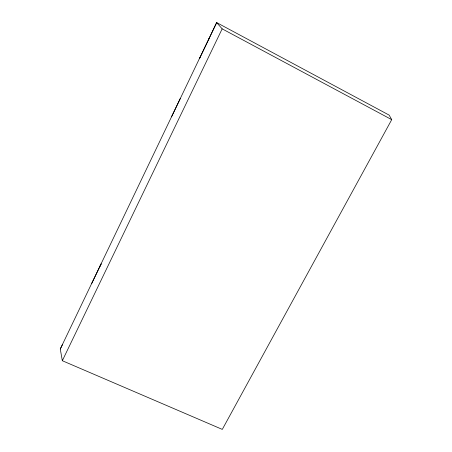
<?xml version="1.0" encoding="UTF-8"?>
<svg xmlns="http://www.w3.org/2000/svg" width="452" height="452" viewBox="0 0 452 452"><rect width="100%" height="100%" fill="white"/><g stroke="black" fill="none" stroke-linecap="round" stroke-linejoin="round"><path stroke-width="0.68" d="M199.959 57.466L199.682 58.251L216.666 22.6L389.144 115.107L391.72 119.644L222.294 429.4L62.325 360.719L60.28 349.012L216.666 22.6L222.164 28.849L391.72 119.644M208.666 39.493L209.135 38.318M62.325 360.719L222.164 28.849M60.28 349.012L62.568 344.424M91.592 283.664L101.169 263.861L99.553 267.036M171.523 116.825L180.371 98.355"/></g></svg>
